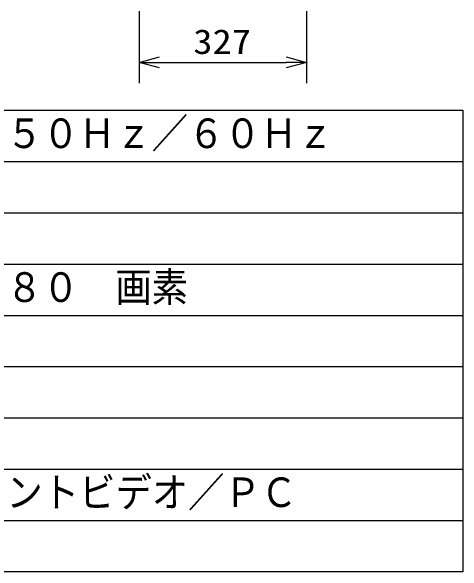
# Model space of a CAD drawing. Units: millimetres, scale not verified. Extents: x -63 to 63, y -57 to 57.
# Drawn here: x 18.5 to 62.5, y -56.5 to -1.8 of the extents above; entities that cross this region are included whole.
import ezdxf
from ezdxf.enums import TextEntityAlignment as Align

# ---------------------------------------------------------------- set-up
doc = ezdxf.new("R2010")
doc.units = ezdxf.units.MM
doc.header["$LTSCALE"] = 0.190236
doc.header["$PDMODE"] = 32
doc.header["$PDSIZE"] = 0.0951
doc.layers.add('0-1_MOJI1', color=3, linetype='Continuous')
doc.layers.add('0-2_WAKU', color=7, linetype='Continuous')
doc.styles.add('ＭＳ ゴシック', font='')
doc.styles.get('ＭＳ ゴシック').set_extended_font_data('MS Gothic')

# ---------------------------------------------------------------- blocks, each defined once
blk = doc.blocks.new('_OPEN30')
at = {"layer": '0-2_WAKU'}
blk.add_line((0, 0), (-1, 0), dxfattribs=at)
blk.add_lwpolyline([(-1, 0.26795), (0, 0), (-1, -0.26795)], dxfattribs=at)

msp = doc.modelspace()

# ---------------------------------------------------------------- linework, layer by layer
at = {"layer": '0-1_MOJI1'}
for p, q in [((30.921, -1.8462), (30.921, -8.8462)), ((47.2672, -1.8462), (47.2672, -8.8462)), ((32.921, -6.8462), (45.2672, -6.8462))]:
    msp.add_line(p, q, dxfattribs=at)
at = {"layer": '0-2_WAKU', "color": 4}
for p, q in [((-62.5001, -11.5), (62.5001, -11.5)), ((62.5001, -11.5), (62.5001, -56.5001)), ((62.5001, -56.5001), (-62.5001, -56.5001))]:
    msp.add_line(p, q, dxfattribs=at)
at = {"layer": '0-2_WAKU', "color": 1}
for p, q in [((-62.5001, -16.5), (62.5001, -16.5)), ((-62.5001, -21.5), (62.5001, -21.5)), ((-62.5001, -26.5), (62.5001, -26.5)), ((-62.5001, -31.5001), (62.5001, -31.5001)), ((-62.5001, -36.5001), (62.5001, -36.5001)), ((-62.5001, -41.5001), (62.5001, -41.5001)), ((-62.5001, -46.5001), (62.5001, -46.5001)), ((-62.5001, -51.5001), (62.5001, -51.5001))]:
    msp.add_line(p, q, dxfattribs=at)
at = {"layer": '0-2_WAKU'}
msp.add_point((47.2672, -6.8462), dxfattribs=at)

# ---------------------------------------------------------------- block references
at = {"layer": '0-1_MOJI1', "xscale": 2, "yscale": 2, "rotation": 180}
msp.add_blockref('_OPEN30', (30.921, -6.8462), dxfattribs=at)
at = {"layer": '0-1_MOJI1', "xscale": 2, "yscale": 2}
msp.add_blockref('_OPEN30', (47.2672, -6.8462), dxfattribs=at)

# ---------------------------------------------------------------- texts
at = {"layer": '0-1_MOJI1', "style": 'ＭＳ ゴシック', "width": 1.15}
msp.add_text('327', height=2.406, dxfattribs=at).set_placement((36.207, -6.7366), align=Align.BOTTOM_LEFT)
at = {"layer": '0-1_MOJI1', "color": 2, "style": 'ＭＳ ゴシック', "width": 0.9}
for s, p in [('ＡＣ１００Ｖ±１０％\u3000５０Ｈｚ／６０Ｈｚ', (-21, -16.0551)), ('水平１９２０×垂直１０８０\u3000画素', (-21, -31.0552)), ('ＤＶＩ－Ｄ／コンポーネントビデオ／ＰＣ', (-21, -51.0552))]:
    msp.add_text(s, height=2.887, dxfattribs=at).set_placement(p, align=Align.BOTTOM_LEFT)

doc.saveas('drawing.dxf')
